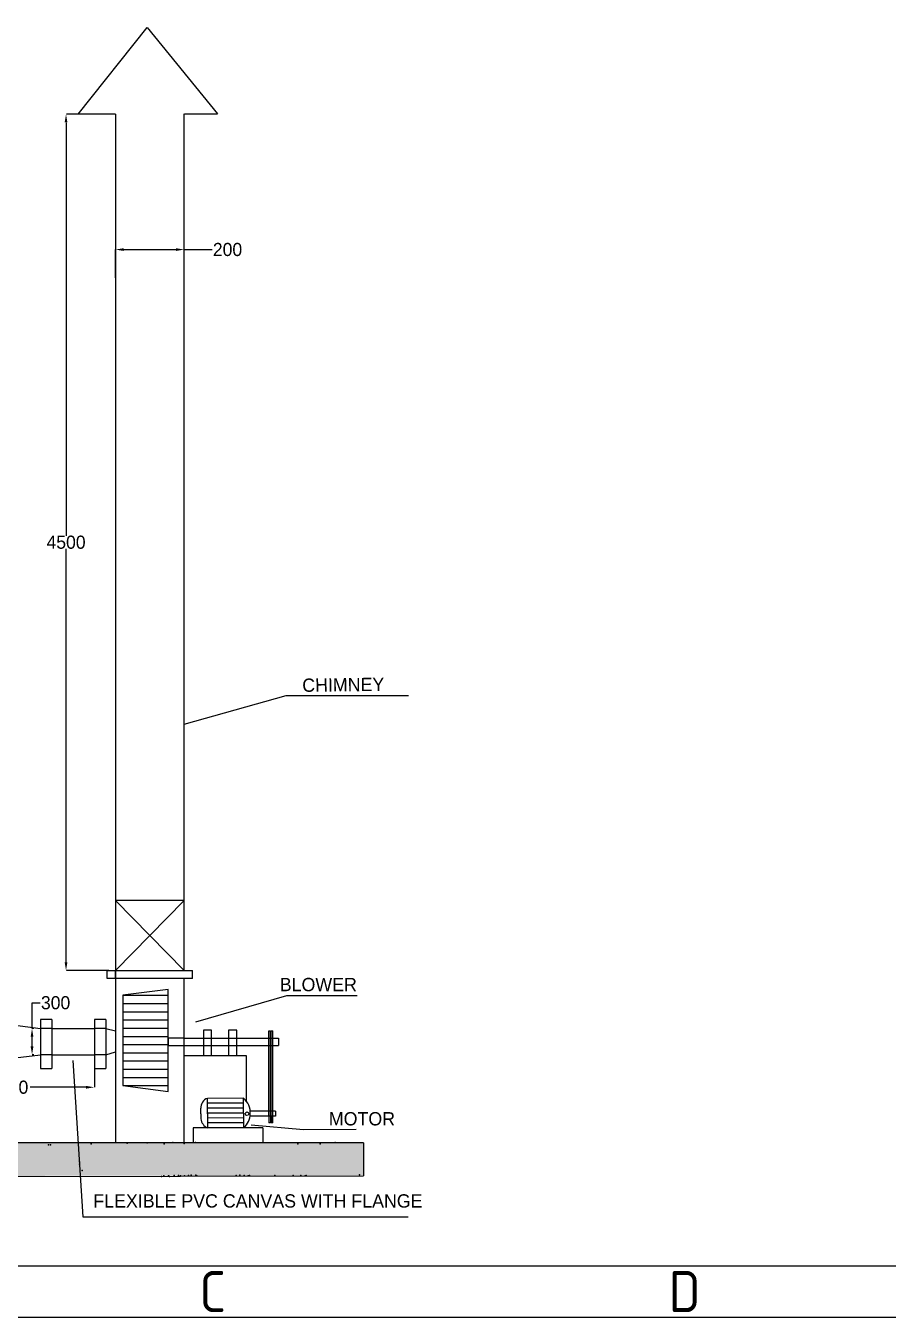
# Model space of a CAD drawing. Header units: inches. Extents: x -5552 to 88790, y -3173 to 14879.
# Drawn here: x 22826 to 28076, y -1093 to 6771 of the extents above; entities that cross this region are included whole.
import ezdxf
from ezdxf.enums import TextEntityAlignment as Align

# ---------------------------------------------------------------- set-up
doc = ezdxf.new("R2010")
doc.units = ezdxf.units.IN
doc.header["$MEASUREMENT"] = 0
doc.linetypes.add('HIDDEN', pattern=[0.375, 0.25, -0.125])
doc.styles.add('ISOCP', font='isocp.shx')
doc.linetypes.add('ZIGZAG', pattern='A,0.00254,-5.08,[131,ltypeshp.shx,S=5.08,R=0,X=-5.08,Y=0],-10.16,[131,ltypeshp.shx,S=5.08,R=180,X=5.08,Y=0],-5.08', length=20.32254)
doc.dimstyles.get("Standard").update_dxf_attribs({"dimtxt": 80, "dimasz": 50, "dimexe": 0.18, "dimexo": 40, "dimgap": 0.09, "dimtad": 0, "dimtih": 1, "dimtoh": 1, "dimdec": 0, "dimzin": 0, "dimdsep": 46, "dimtxsty": 'Standard', "dimcen": 0.09, "dimclrd": 6, "dimclre": 6, "dimclrt": 5, "dimadec": 0, "dimazin": 0, "dimtfac": 1, "dimtdec": 0, "dimtofl": 0, "dimtmove": 0, "dimatfit": 3, "dimfxl": 1, "dimtolj": 1, "dimtzin": 0, "dimarcsym": 0})

# ---------------------------------------------------------------- blocks, each defined once
blk = doc.blocks.new('*D43')
at = {"color": 6, "linetype": 'HIDDEN', "lineweight": -2, "transparency": 16777216}
for p, q in [((23256.4, 6232.9), (23070.7, 6232.9)), ((23070.9, 6182.9), (23070.9, 3665.8)), ((23070.9, 1068.5), (23070.9, 3585.6)), ((23331.8, 1018.5), (23070.7, 1018.5))]:
    blk.add_line(p, q, dxfattribs=at)
at = {"color": 6, "linetype": 'HIDDEN', "transparency": 16777216}
for points in [[(23062.6, 6182.9), (23079.2, 6182.9), (23070.9, 6232.9)], [(23062.6, 1068.5), (23079.2, 1068.5), (23070.9, 1018.5)]]:
    blk.add_solid(points, dxfattribs=at)
at = {"layer": 'Defpoints', "color": 0, "linetype": 'HIDDEN', "transparency": 16777216}
for p in [(23070.9, 6232.9), (23296.4, 6232.9), (23371.8, 1018.5)]:
    blk.add_point(p, dxfattribs=at)
at = {"color": 5, "linetype": 'HIDDEN', "transparency": 16777216, "insert": (23070.9, 3625.7), "char_height": 80, "attachment_point": 5}
blk.add_mtext('\\A1;4500', dxfattribs=at)
blk = doc.blocks.new('*D48')
at = {"color": 6, "linetype": 'HIDDEN', "lineweight": -2, "transparency": 16777216}
for p, q in [((22260.5, 649.9), (22260.5, 306.7)), ((23243.4, 465.4), (23243.4, 306.7)), ((22310.5, 306.9), (22651.9, 306.9)), ((23193.4, 306.9), (22852.1, 306.9))]:
    blk.add_line(p, q, dxfattribs=at)
at = {"color": 6, "linetype": 'HIDDEN', "transparency": 16777216}
for points in [[(22310.5, 315.2), (22310.5, 298.5), (22260.5, 306.9)], [(23193.4, 315.2), (23193.4, 298.5), (23243.4, 306.9)]]:
    blk.add_solid(points, dxfattribs=at)
at = {"layer": 'Defpoints', "color": 0, "linetype": 'HIDDEN', "transparency": 16777216}
for p in [(22260.5, 689.9), (23243.4, 505.4), (22260.5, 306.9)]:
    blk.add_point(p, dxfattribs=at)
at = {"color": 5, "linetype": 'HIDDEN', "transparency": 16777216, "insert": (22752, 306.9), "char_height": 80, "attachment_point": 5}
blk.add_mtext('\\A1;980', dxfattribs=at)
blk = doc.blocks.new('*D65')
at = {"color": 6, "linetype": 'ByBlock', "lineweight": -2, "transparency": 16777216}
for p, q in [((23371.8, 5236.7), (23371.8, 5408.4)), ((23421.8, 5408.3), (23740.1, 5408.3)), ((23790.1, 5236.7), (23790.1, 5408.4)), ((23790.1, 5408.3), (23960.7, 5408.3))]:
    blk.add_line(p, q, dxfattribs=at)
at = {"color": 6, "linetype": 'ByBlock', "transparency": 16777216}
for points in [[(23421.8, 5416.6), (23421.8, 5399.9), (23371.8, 5408.3)], [(23740.1, 5416.6), (23740.1, 5399.9), (23790.1, 5408.3)]]:
    blk.add_solid(points, dxfattribs=at)
at = {"layer": 'Defpoints', "color": 0, "linetype": 'ByBlock', "transparency": 16777216}
for p in [(23790.1, 5408.3), (23371.8, 5196.7), (23790.1, 5196.7)]:
    blk.add_point(p, dxfattribs=at)
at = {"color": 5, "linetype": 'ByBlock', "transparency": 16777216, "insert": (24054.1, 5408.3), "char_height": 80, "attachment_point": 5}
blk.add_mtext('\\A1;200', dxfattribs=at)
blk = doc.blocks.new('*D66')
at = {"color": 6, "linetype": 'ByBlock', "lineweight": -2, "transparency": 16777216}
for p, q in [((22863.9, 665.4), (22863.9, 821.4)), ((22863.9, 821.4), (22913.9, 821.4)), ((22874.9, 665.4), (22863.7, 665.4)), ((22863.9, 555.4), (22863.9, 615.4)), ((22874.9, 505.4), (22863.7, 505.4))]:
    blk.add_line(p, q, dxfattribs=at)
at = {"color": 6, "linetype": 'ByBlock', "transparency": 16777216}
for points in [[(22855.5, 615.4), (22872.2, 615.4), (22863.9, 665.4)], [(22855.5, 555.4), (22872.2, 555.4), (22863.9, 505.4)]]:
    blk.add_solid(points, dxfattribs=at)
at = {"layer": 'Defpoints', "color": 0, "linetype": 'ByBlock', "transparency": 16777216}
for p in [(22863.9, 665.4), (22914.9, 665.4), (22914.9, 505.4)]:
    blk.add_point(p, dxfattribs=at)
at = {"color": 5, "linetype": 'ByBlock', "transparency": 16777216, "insert": (23007.3, 821.4), "char_height": 80, "attachment_point": 5}
blk.add_mtext('\\A1;300', dxfattribs=at)

msp = doc.modelspace()

# ---------------------------------------------------------------- hatches: boundary and pattern name
h = msp.add_hatch()
h.set_pattern_fill('AR-CONC', scale=20, style=0)
h.set_pattern_definition([(130.1031, (14608.46, -295.97), (-143.4292, -12.8086), [15, -165]), (185.1031, (14608.46, -295.97), (27.4794, 150.4881), [12, -132]), (79.6517, (14596.51, -297.04), (-115.9499, 137.6794), [12.748, -140.2284]), (133.919, (14608.39, -255.97), (-213.3883, -33.488), [22.5, -247.5]), (83.4675, (14590.6, -258.76), (-187.283, 194.4868), [19.122, -210.3426]), (188.919, (14608.39, -255.97), (-187.283, 194.487), [18, -198]), (159.1031, (14588.41, -266.01), (-119.2363, -80.7385), [15, -165]), (214.1031, (14588.4, -266.01), (-48.924, 144.9422), [12, -132]), (108.6517, (14578.47, -272.74), (-168.1604, 64.2035), [12.748, -140.2284]), (142.60313, (14608.46, -295.974), (-2.5518, 66.57429), [0, -130.4, 0, -134, 0, -132.5]), (172.6031, (14608.46, -295.974), (-52.7558, 78.7875), [0, -76.4, 0, -127.4, 0, -50.5]), (212.60313, (14653.06, -295.894), (-106.7562, -4.70314), [0, -50, 0, -156, 0, -207]), (222.6031, (14673.06, -295.86), (-116.6731, 19.811), [0, -65, 0, -103.6, 0, -147])])
h.paths.add_polyline_path([(21981.1, -32.5), (24882.7, -32.2), (24883, -232.2), (21981.4, -232.5)])
h.paths.add_polyline_path([(19522.5, -236.9), (19522.1, -36.9), (21981.1, -32.5), (21981.4, -232.5)])

# ---------------------------------------------------------------- linework, layer by layer
at = {"color": 7}
for p, q in [((23145.7, 6232.9), (23565.4, 6761.5)), ((23565.4, 6761.5), (23993.3, 6235.5)), ((23371.8, 6232.9), (23145.7, 6232.9)), ((23371.8, 6232.9), (23371.8, -32.1)), ((23790.1, 1018.5), (23790.1, 6235.5)), ((23792.8, 6235.5), (23993.3, 6235.5)), ((23790.1, 2518.9), (24411, 2693.4)), ((24411, 2693.4), (25155.4, 2693.4)), ((23790.1, 1443.6), (23371.8, 1443.6)), ((23371.8, 1443.6), (23790.1, 1018.5)), ((23790.1, 1443.6), (23371.8, 1018.5)), ((23321.8, 968.5), (23321.8, 1018.5)), ((23321.8, 1018.5), (23840.1, 1018.5)), ((23346.8, 968.5), (23321.8, 968.5)), ((23371.8, 968.5), (23346.8, 968.5)), ((23371.8, 968.5), (23371.8, 1018.5)), ((23840.1, 968.5), (23371.8, 968.5)), ((23790.1, -32), (23790.1, 968.5)), ((23840.1, 968.5), (23840.1, 1018.5)), ((23691.9, 901.5), (23416.8, 867.1)), ((23416.8, 867.1), (23416.8, 317.1)), ((23416.8, 867.1), (23691.9, 867.1)), ((23691.9, 651.5), (23691.9, 901.5)), ((23416.8, 817.1), (23691.9, 817.1)), ((23860.5, 705), (24415.5, 864.9)), ((24415.5, 864.9), (24843.9, 864.9)), ((22984.3, 719.2), (22914.9, 719.2)), ((22914.9, 719.2), (22914.9, 420.7)), ((22984.3, 719.2), (22984.3, 420.7)), ((23312.8, 719.2), (23243.4, 719.2)), ((23243.4, 719.2), (23243.4, 420.7)), ((23312.8, 719.2), (23312.8, 420.7)), ((23416.8, 767.1), (23691.9, 767.1)), ((23416.8, 717.1), (23691.9, 717.1)), ((22760.5, 685.4), (22914.9, 665.4)), ((22982.8, 665.4), (22914.9, 665.4)), ((22984.3, 665.4), (22984.3, 420.7)), ((23312.8, 665.4), (23243.4, 665.4)), ((23312.8, 665.4), (23371.8, 650.3)), ((23416.8, 667.1), (23691.9, 667.1)), ((23691.9, 606.5), (23691.9, 651.5)), ((23907.4, 653.9), (23907.4, 500.2)), ((23957.4, 653.9), (23907.4, 653.9)), ((23957.4, 500.2), (23957.4, 653.9)), ((24059.9, 653.9), (24059.9, 500.2)), ((24109.9, 653.9), (24059.9, 653.9)), ((24109.9, 500.2), (24109.9, 653.9)), ((24304.8, 130.9), (24304.8, 650.1)), ((24304.8, 650.1), (24314.8, 650.1)), ((24314.8, 131), (24314.8, 650.1)), ((24319.6, 131), (24319.6, 650.1)), ((24319.6, 650.1), (24329.7, 650.1)), ((24329.7, 91), (24329.7, 650.1)), ((23416.8, 617.1), (23691.9, 617.1)), ((23416.8, 567.1), (23691.9, 567.1)), ((23790.1, 606.5), (23691.9, 606.5)), ((23691.9, 606.5), (23691.9, 561.5)), ((23691.9, 280.9), (23691.9, 606.5)), ((23691.9, 561.5), (23790.1, 561.5)), ((23790.1, 606.5), (24363.6, 606.5)), ((23790.1, 561.5), (24363.6, 561.5)), ((24363.6, 606.5), (24363.6, 561.5)), ((22760.5, 485.4), (22914.9, 505.4)), ((22982.8, 505.4), (22914.9, 505.4)), ((23312.8, 505.4), (23243.4, 505.4)), ((23312.8, 505.4), (23371.8, 521.8)), ((23416.8, 517.1), (23691.9, 517.1)), ((23790.1, 500.2), (24167.8, 500.2)), ((23907.4, 500.2), (23957.4, 500.2)), ((24059.9, 500.2), (24109.9, 500.2)), ((24167.8, 500.2), (24167.8, 223.9)), ((22914.9, 420.7), (22984.3, 420.7)), ((23112.8, 469.1), (23172.7, -481.7)), ((23243.4, 420.7), (23312.8, 420.7)), ((23416.8, 467.1), (23691.9, 467.1)), ((23416.8, 417.1), (23691.9, 417.1)), ((23416.8, 367.1), (23691.9, 367.1)), ((23416.8, 317.1), (23691.9, 280.9)), ((23416.8, 317.1), (23691.9, 317.1)), ((24152.3, 239.9), (23932.3, 239.5)), ((24152.3, 239.9), (23932.3, 239.5)), ((23932.4, 145.3), (23932.3, 239.5)), ((23932.4, 145.3), (23932.3, 239.5)), ((24152.6, 59.9), (24152.3, 239.9)), ((24152.6, 59.9), (24152.3, 239.9)), ((23892.4, 145.3), (23892.4, 178.7)), ((23892.4, 145.3), (23892.4, 178.7)), ((24152.3, 209.9), (23932, 209.5)), ((24152.4, 179.9), (23932.1, 179.5)), ((24345.8, 161), (24192.4, 160.8)), ((24242.4, 160.9), (24192.4, 160.8)), ((24345.8, 161), (24345.8, 131)), ((23892.4, 145.3), (23892.5, 114.5)), ((23892.4, 145.3), (23892.5, 114.5)), ((24152.4, 149.9), (23932.2, 149.5)), ((24152.5, 119.9), (23932.2, 119.5)), ((24152.5, 89.9), (23932.3, 89.5)), ((23932.4, 145.3), (23932.6, 59.5)), ((23932.4, 145.3), (23932.6, 59.5)), ((24345.8, 131), (24192.5, 130.8)), ((24198.7, 79), (24516.5, 49)), ((24304.8, 131), (24304.8, 91)), ((24304.8, 131), (24304.8, 91)), ((24304.8, 131), (24304.8, 91)), ((24314.8, 91), (24304.8, 91)), ((24314.8, 91), (24304.8, 91)), ((24314.8, 131), (24314.8, 91)), ((24314.8, 131), (24314.8, 91)), ((24319.6, 131), (24319.6, 91)), ((24329.7, 91), (24319.6, 91)), ((24064.8, 59.9), (23844.8, 59.5)), ((24064.8, 59.9), (23844.8, 59.5)), ((24269.2, 59.5), (23844.8, 59.5)), ((23844.8, 59.5), (23844.8, -32.2)), ((24269.2, 59.5), (24269.2, -31.9)), ((24516.5, 49), (24837.5, 52.1)), ((24882.8, -31.5), (19522.1, -31.5)), ((24882.8, -31.5), (24882.8, -231.8)), ((19522.5, -241.4), (24882.8, -231.8)), ((23172.7, -481.7), (25153.9, -481.7))]:
    msp.add_line(p, q, dxfattribs=at)
at = {"color": 7, "linetype": 'ZIGZAG'}
for p, q in [((22982.8, 665.4), (23243.4, 665.4)), ((22982.8, 505.4), (23243.4, 505.3))]:
    msp.add_line(p, q, dxfattribs=at)
at = {"color": 0}
for points in [[(34363.8, -1093.1), (34363.8, 11399.7), (16436.7, 11399.7), (16436.7, -1093.1)], [(34051.5, -780.8), (34051.5, 11087.3), (16749, 11087.3), (16749, -780.8)]]:
    msp.add_lwpolyline(points, close=True, dxfattribs=at)
at = {"color": 7}
msp.add_circle((24172.4, 145.8), 11, dxfattribs=at)
for centre, radius, start, end in [((23950, 184.3), 57.9, 107.86835, 185.54613), ((23950, 184.3), 57.9, 107.86835, 185.54613), ((24078.6, 152.8), 114.1, 356.49533, 49.75631), ((23958.6, 120.6), 66.4, 185.20389, 246.90758), ((23958.6, 120.6), 66.4, 185.20389, 246.90758), ((24082, 144.8), 110.4, 309.72552, 0.448)]:
    msp.add_arc(centre, radius, start, end, dxfattribs=at)
for p in [(22964.7, -43.2), (22975.5, -43.2), (23223.2, -36.7), (23442.3, -33.4), (23564.5, -30.6), (23667.4, -37.5), (23721.6, -28.4), (23789.6, -34.6), (23858.2, -28.4), (24482.2, -37.5), (24618.7, -37.5), (24709, -29.8), (23152.8, -146.6), (23152.8, -161.9), (23170, -199.9), (23651.2, -235.8), (23666.5, -233.1), (23695.5, -233.1), (23729.8, -231.3), (23755.1, -229.4), (23767.8, -232.1), (23791.3, -232.1), (23817.2, -230.7), (23832.6, -228), (23861.5, -228), (23867.8, -231.6), (24107.6, -230.1), (24129.3, -227.4), (24154.6, -230.1), (24179.9, -232.8), (24187.2, -231), (24342.9, -230.8), (24454.2, -230.1), (24501.2, -230.1), (24526.5, -232.8), (24533.8, -231), (24856.8, -227.1), (23701.8, -236.7)]:
    msp.add_point(p, dxfattribs=at)

# ---------------------------------------------------------------- texts
at = {"color": 0, "style": 'ISOCP'}
for s, p in [('C', (23963.6, -937)), ('D', (26836.9, -937))]:
    msp.add_text(s, height=249.9, dxfattribs=at).set_placement(p, align=Align.MIDDLE)
at = {"color": 7, "insert": (24508.4, 2795.6), "char_height": 81, "width": 1257.688, "attachment_point": 1, "rotation": 0.72135}
msp.add_mtext('CHIMNEY', dxfattribs=at)
at = {"color": 7, "char_height": 81, "attachment_point": 1}
for s, insert, width in [('BLOWER', (24372.2, 973), 1257.688), ('MOTOR', (24670.8, 155.6), 1257.688), ('FLEXIBLE PVC CANVAS WITH FLANGE', (23237, -344.7), 2535.893)]:
    msp.add_mtext(s, dxfattribs=dict(at, insert=insert, width=width))

# ---------------------------------------------------------------- dimensions: what is measured, and where the dimension line sits
at = {"color": 5, "linetype": 'HIDDEN'}
dim = msp.add_linear_dim(base=(23070.9, 6232.9), p1=(23371.8, 1018.5), p2=(23296.4, 6232.9), angle=90, text='4500', dimstyle='Standard', dxfattribs=at)
dim.commit()
dim.dimension.update_dxf_attribs({"geometry": '*D43', "text_midpoint": (23070.9, 3625.7)})
at = {"color": 5, "linetype": 'ByBlock'}
dim = msp.add_linear_dim(base=(23790.1, 5408.3), p1=(23371.8, 5196.7), p2=(23790.1, 5196.7), text='200', dimstyle='Standard', dxfattribs=at)
dim.commit()
dim.dimension.update_dxf_attribs({"geometry": '*D65', "text_midpoint": (24054.1, 5408.3), "dimtype": 160})
dim = msp.add_linear_dim(base=(22863.9, 665.4), p1=(22914.9, 505.4), p2=(22914.9, 665.4), angle=90, text='300', dimstyle='Standard', dxfattribs=at)
dim.commit()
dim.dimension.update_dxf_attribs({"geometry": '*D66', "text_midpoint": (23007.3, 821.4), "dimtype": 160})
at = {"color": 7, "linetype": 'HIDDEN'}
dim = msp.add_linear_dim(base=(22260.5, 306.9), p1=(23243.4, 505.4), p2=(22260.5, 689.9), text='980', dimstyle='Standard', dxfattribs=at)
dim.commit()
dim.dimension.update_dxf_attribs({"geometry": '*D48', "text_midpoint": (22752, 306.9)})

doc.saveas('drawing.dxf')
